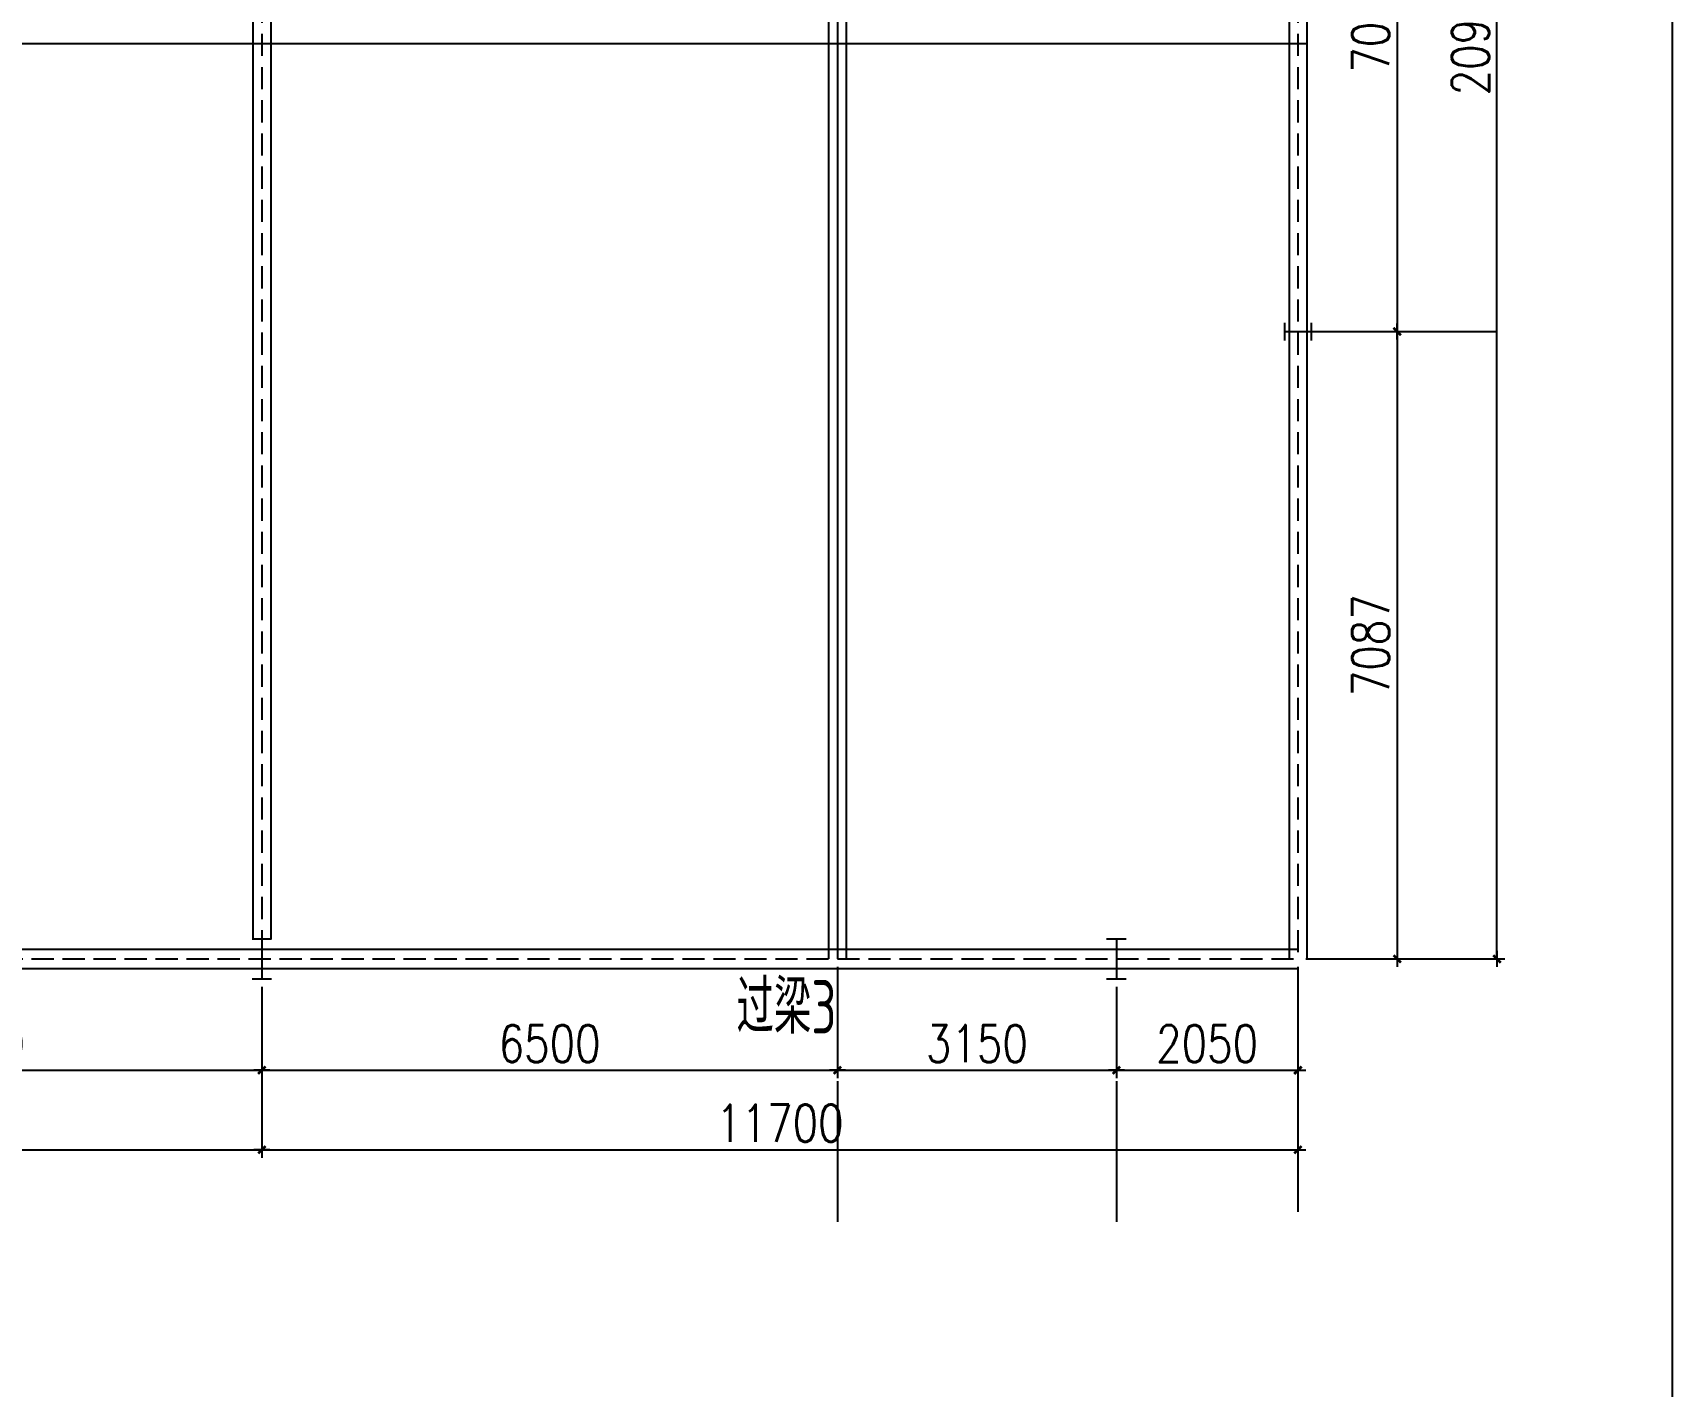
# Model space of a CAD drawing. Header units: millimetres. Extents: x 2287919 to 2522484, y -1845182 to -1736911.
# Drawn here: x 2486123 to 2504637, y -1798552 to -1783263 of the extents above; entities that cross this region are included whole.
import ezdxf

# ---------------------------------------------------------------- set-up
doc = ezdxf.new("R2010")
doc.units = ezdxf.units.MM
doc.header["$LTSCALE"] = 1000
doc.header["$PDMODE"] = 34
for name, pattern in [('DASH', [0.35, 0.25, -0.1]), ('DASHED2', [0.375, 0.25, -0.125]), ('H1', [0.375, 0.25, -0.125])]:
    doc.linetypes.add(name, pattern=pattern)
doc.styles.add('DIM_FONT', font='simplex.shx', dxfattribs={"width": 0.8, "bigfont": 'hztxt.shx'})
doc.styles.add('TSSD_Label', font='Tssdeng.shx', dxfattribs={"width": 0.7, "bigfont": 'hztxt.shx'})
doc.dimstyles.new('WGH(1)', dxfattribs={"dimscale": 1.2, "dimtxt": 100, "dimasz": 0.5, "dimexe": 75, "dimexo": 75, "dimgap": 75, "dimtad": 1, "dimdec": 0, "dimzin": 0, "dimdsep": 46, "dimtxsty": 'DIM_FONT', "dimblk1": '_DIMX', "dimblk2": '_DIMX', "dimsah": 1, "dimcen": 0.09, "dimclrd": 3, "dimclre": 3, "dimclrt": 7, "dimadec": 0, "dimazin": 0, "dimtfac": 1, "dimtdec": 0, "dimtix": 1, "dimtmove": 2, "dimatfit": 3, "dimldrblk": '_DIMX', "dimfxl": 1, "dimtolj": 1, "dimtzin": 0, "dimarcsym": 0})

# ---------------------------------------------------------------- blocks, each defined once
blk = doc.blocks.new('_DIMX')
blk.add_line((-150, 0), (150, 0))
at = {"const_width": 50}
blk.add_lwpolyline([(-70, -70), (70, 70)], dxfattribs=at)
blk = doc.blocks.new('*D1690')
at = {"color": 3, "lineweight": -2}
for p, q in [((2495210, -1793815), (2495210, -1795072)), ((2488710, -1794040), (2488710, -1795072)), ((2488711, -1794982), (2495209, -1794982))]:
    blk.add_line(p, q, dxfattribs=at)
at = {"layer": 'Defpoints', "color": 0}
for p in [(2495210, -1793725), (2488710, -1793950), (2495210, -1794982)]:
    blk.add_point(p, dxfattribs=at)
at = {"color": 3, "lineweight": -2, "xscale": 0.6, "yscale": 0.6, "zscale": 0.6, "rotation": 180}
blk.add_blockref('_DIMX', (2488710, -1794982), dxfattribs=at)
at = {"color": 3, "lineweight": -2, "xscale": 0.6, "yscale": 0.6, "zscale": 0.6}
blk.add_blockref('_DIMX', (2495210, -1794982), dxfattribs=at)
at = {"color": 7, "insert": (2491960, -1794682), "char_height": 420, "attachment_point": 5, "style": 'DIM_FONT'}
blk.add_mtext('\\A1;6500', dxfattribs=at)
blk = doc.blocks.new('*D1691')
at = {"color": 3, "lineweight": -2}
for p, q in [((2500410, -1793815), (2500410, -1795072)), ((2498360, -1794317), (2498360, -1795072)), ((2498361, -1794982), (2500409, -1794982))]:
    blk.add_line(p, q, dxfattribs=at)
at = {"layer": 'Defpoints', "color": 0}
for p in [(2500410, -1793725), (2498360, -1794227), (2500410, -1794982)]:
    blk.add_point(p, dxfattribs=at)
at = {"color": 3, "lineweight": -2, "xscale": 0.6, "yscale": 0.6, "zscale": 0.6, "rotation": 180}
blk.add_blockref('_DIMX', (2498360, -1794982), dxfattribs=at)
at = {"color": 3, "lineweight": -2, "xscale": 0.6, "yscale": 0.6, "zscale": 0.6}
blk.add_blockref('_DIMX', (2500410, -1794982), dxfattribs=at)
at = {"color": 7, "insert": (2499385, -1794682), "char_height": 420, "attachment_point": 5, "style": 'DIM_FONT'}
blk.add_mtext('\\A1;2050', dxfattribs=at)
blk = doc.blocks.new('*D1692')
at = {"color": 3, "lineweight": -2}
for p, q in [((2500500, -1772775), (2502748, -1772775)), ((2502658, -1793724), (2502658, -1772775)), ((2500500, -1793725), (2502748, -1793725))]:
    blk.add_line(p, q, dxfattribs=at)
at = {"layer": 'Defpoints', "color": 0}
for p in [(2500410, -1772775), (2502658, -1772775), (2500410, -1793725)]:
    blk.add_point(p, dxfattribs=at)
at = {"color": 3, "lineweight": -2, "xscale": 0.6, "yscale": 0.6, "zscale": 0.6}
for p, rotation in [((2502658, -1772775), 90), ((2502658, -1793725), 270)]:
    blk.add_blockref('_DIMX', p, dxfattribs=dict(at, rotation=rotation))
at = {"color": 7, "insert": (2502358, -1783250), "char_height": 420, "attachment_point": 5, "rotation": 90, "style": 'DIM_FONT'}
blk.add_mtext('\\A1;20950', dxfattribs=at)
blk = doc.blocks.new('*D1688')
at = {"color": 3, "lineweight": -2}
for p, q in [((2500650, -1779638), (2501621, -1779638)), ((2501531, -1779638), (2501531, -1786637)), ((2500500, -1786638), (2501621, -1786638))]:
    blk.add_line(p, q, dxfattribs=at)
at = {"layer": 'Defpoints', "color": 0}
for p in [(2500560, -1779638), (2500410, -1786638), (2501531, -1786638)]:
    blk.add_point(p, dxfattribs=at)
at = {"color": 3, "lineweight": -2, "xscale": 0.6, "yscale": 0.6, "zscale": 0.6}
for p, rotation in [((2501531, -1779638), 90), ((2501531, -1786638), 270)]:
    blk.add_blockref('_DIMX', p, dxfattribs=dict(at, rotation=rotation))
at = {"color": 7, "insert": (2501231, -1783138), "char_height": 420, "attachment_point": 5, "rotation": 90, "style": 'DIM_FONT'}
blk.add_mtext('\\A1;7000', dxfattribs=at)
blk = doc.blocks.new('*D1689')
at = {"color": 3, "lineweight": -2}
for p, q in [((2500500, -1786638), (2501621, -1786638)), ((2501531, -1786638), (2501531, -1793724)), ((2500853, -1793725), (2501621, -1793725))]:
    blk.add_line(p, q, dxfattribs=at)
at = {"layer": 'Defpoints', "color": 0}
for p in [(2500410, -1786638), (2500763, -1793725), (2501531, -1793725)]:
    blk.add_point(p, dxfattribs=at)
at = {"color": 3, "lineweight": -2, "xscale": 0.6, "yscale": 0.6, "zscale": 0.6}
for p, rotation in [((2501531, -1786638), 90), ((2501531, -1793725), 270)]:
    blk.add_blockref('_DIMX', p, dxfattribs=dict(at, rotation=rotation))
at = {"color": 7, "insert": (2501231, -1790181), "char_height": 420, "attachment_point": 5, "rotation": 90, "style": 'DIM_FONT'}
blk.add_mtext('\\A1;7087', dxfattribs=at)
blk = doc.blocks.new('*D1698')
at = {"color": 3, "lineweight": -2}
for p, q in [((2482210, -1793815), (2482210, -1795072)), ((2488710, -1794459), (2488710, -1795072)), ((2482211, -1794982), (2488709, -1794982))]:
    blk.add_line(p, q, dxfattribs=at)
at = {"layer": 'Defpoints', "color": 0}
for p in [(2482210, -1793725), (2488710, -1794369), (2488710, -1794982)]:
    blk.add_point(p, dxfattribs=at)
at = {"color": 3, "lineweight": -2, "xscale": 0.6, "yscale": 0.6, "zscale": 0.6, "rotation": 180}
blk.add_blockref('_DIMX', (2482210, -1794982), dxfattribs=at)
at = {"color": 3, "lineweight": -2, "xscale": 0.6, "yscale": 0.6, "zscale": 0.6}
blk.add_blockref('_DIMX', (2488710, -1794982), dxfattribs=at)
at = {"color": 7, "insert": (2485460, -1794682), "char_height": 420, "attachment_point": 5, "style": 'DIM_FONT'}
blk.add_mtext('\\A1;6500', dxfattribs=at)
blk = doc.blocks.new('*D1699')
at = {"color": 3, "lineweight": -2}
for p, q in [((2495210, -1793925), (2495210, -1795072)), ((2498360, -1794040), (2498360, -1795072)), ((2495211, -1794982), (2498359, -1794982))]:
    blk.add_line(p, q, dxfattribs=at)
at = {"layer": 'Defpoints', "color": 0}
for p in [(2495210, -1793835), (2498360, -1793950), (2498360, -1794982)]:
    blk.add_point(p, dxfattribs=at)
at = {"color": 3, "lineweight": -2, "xscale": 0.6, "yscale": 0.6, "zscale": 0.6, "rotation": 180}
blk.add_blockref('_DIMX', (2495210, -1794982), dxfattribs=at)
at = {"color": 3, "lineweight": -2, "xscale": 0.6, "yscale": 0.6, "zscale": 0.6}
blk.add_blockref('_DIMX', (2498360, -1794982), dxfattribs=at)
at = {"color": 7, "insert": (2496785, -1794682), "char_height": 420, "attachment_point": 5, "style": 'DIM_FONT'}
blk.add_mtext('\\A1;3150', dxfattribs=at)
blk = doc.blocks.new('*D1877')
at = {"color": 3, "lineweight": -2}
for p, q in [((2475710, -1794040), (2475710, -1795970)), ((2488710, -1794040), (2488710, -1795970)), ((2475711, -1795880), (2488709, -1795880))]:
    blk.add_line(p, q, dxfattribs=at)
at = {"layer": 'Defpoints', "color": 0}
for p in [(2475710, -1793950), (2488710, -1793950), (2488710, -1795880)]:
    blk.add_point(p, dxfattribs=at)
at = {"color": 3, "lineweight": -2, "xscale": 0.6, "yscale": 0.6, "zscale": 0.6, "rotation": 180}
blk.add_blockref('_DIMX', (2475710, -1795880), dxfattribs=at)
at = {"color": 3, "lineweight": -2, "xscale": 0.6, "yscale": 0.6, "zscale": 0.6}
blk.add_blockref('_DIMX', (2488710, -1795880), dxfattribs=at)
at = {"color": 7, "insert": (2482210, -1795580), "char_height": 420, "attachment_point": 5, "style": 'DIM_FONT'}
blk.add_mtext('\\A1;13000', dxfattribs=at)
blk = doc.blocks.new('*D1874')
at = {"color": 3, "lineweight": -2}
for p, q in [((2488710, -1794663), (2488710, -1795970)), ((2500410, -1794663), (2500410, -1795970)), ((2488711, -1795880), (2500409, -1795880))]:
    blk.add_line(p, q, dxfattribs=at)
at = {"layer": 'Defpoints', "color": 0}
for p in [(2488710, -1794573), (2500410, -1794573), (2500410, -1795880)]:
    blk.add_point(p, dxfattribs=at)
at = {"color": 3, "lineweight": -2, "xscale": 0.6, "yscale": 0.6, "zscale": 0.6, "rotation": 180}
blk.add_blockref('_DIMX', (2488710, -1795880), dxfattribs=at)
at = {"color": 3, "lineweight": -2, "xscale": 0.6, "yscale": 0.6, "zscale": 0.6}
blk.add_blockref('_DIMX', (2500410, -1795880), dxfattribs=at)
at = {"color": 7, "insert": (2494560, -1795580), "char_height": 420, "attachment_point": 5, "style": 'DIM_FONT'}
blk.add_mtext('\\A1;11700', dxfattribs=at)

msp = doc.modelspace()

# ---------------------------------------------------------------- linework, layer by layer
for p, q in [((2488609.9, -1772774.7), (2488609.9, -1793499.7)), ((2488809.9, -1772774.7), (2488809.9, -1793499.7)), ((2495109.9, -1772774.7), (2495109.9, -1793724.7)), ((2495209.9, -1772774.7), (2495209.9, -1793724.7)), ((2495309.9, -1772774.7), (2495309.9, -1793724.7)), ((2500309.9, -1772774.7), (2500309.9, -1793724.7)), ((2500509.9, -1772774.7), (2500509.9, -1793724.7)), ((2500259.9, -1786537.7), (2500259.9, -1786737.7)), ((2500559.9, -1786537.7), (2500559.9, -1786737.7)), ((2500259.9, -1786637.7), (2500559.9, -1786637.7)), ((2451809.9, -1793614.7), (2500409.9, -1793614.7)), ((2488599.9, -1793499.7), (2488819.9, -1793499.7)), ((2488709.9, -1793499.7), (2488709.9, -1793949.7)), ((2498249.9, -1793499.7), (2498469.9, -1793499.7)), ((2498359.9, -1793499.7), (2498359.9, -1793949.7)), ((2451809.9, -1793834.7), (2500409.9, -1793834.7)), ((2488599.9, -1793949.7), (2488819.9, -1793949.7)), ((2498249.9, -1793949.7), (2498469.9, -1793949.7))]:
    msp.add_line(p, q)
at = {"linetype": 'DASHED2'}
msp.add_line((2488709.9, -1772774.7), (2488709.9, -1793724.7), dxfattribs=at)
at = {"linetype": 'H1'}
msp.add_line((2500409.9, -1772774.7), (2500409.9, -1793724.7), dxfattribs=at)
at = {"color": 2}
msp.add_line((2500509.9, -1783387.7), (2451459.9, -1783387.7), dxfattribs=at)
at = {"color": 3}
for p, q in [((2501620.7, -1786637.7), (2502658.1, -1786637.7)), ((2495209.9, -1795107.3), (2495209.9, -1796695.6)), ((2498359.9, -1795107.3), (2498359.9, -1796444.7)), ((2498359.9, -1795107.3), (2498359.9, -1796695.6)), ((2500410.5, -1795107.3), (2500410.5, -1796444.7)), ((2500409.9, -1795970), (2500409.9, -1796580))]:
    msp.add_line(p, q, dxfattribs=at)
at = {"linetype": 'DASH'}
msp.add_line((2451809.9, -1793724.7), (2500409.9, -1793724.7), dxfattribs=at)
msp.add_lwpolyline([(2449705.5, -1768081.5), (2504637, -1768081.5), (2504637, -1799252), (2449705.5, -1799252)], close=True)

# ---------------------------------------------------------------- texts
at = {"lineweight": -3, "style": 'TSSD_Label', "width": 0.7}
msp.add_text('过梁3', height=603.54, dxfattribs=at).set_placement((2494070.1, -1794567.5))

# ---------------------------------------------------------------- dimensions: what is measured, and where the dimension line sits
for base, p1, p2, picture, middle in [((2502658.1, -1772774.7), (2500409.9, -1793724.7), (2500409.9, -1772774.7), '*D1692', (2502358.1, -1783249.7)), ((2501530.7, -1786637.7), (2500559.9, -1779637.7), (2500409.9, -1786637.7), '*D1688', (2501230.7, -1783137.7)), ((2501530.7, -1793724.7), (2500409.9, -1786637.7), (2500763.3, -1793724.7), '*D1689', (2501230.7, -1790181.2))]:
    dim = msp.add_linear_dim(base=base, p1=p1, p2=p2, angle=90, dimstyle='WGH(1)', override={"dimtxt": 350})
    dim.commit()
    dim.dimension.update_dxf_attribs({"geometry": picture, "text_midpoint": middle})
for base, p1, p2, picture, middle in [((2488709.9, -1794981.7), (2482209.9, -1793724.7), (2488709.9, -1794368.9), '*D1698', (2485459.9, -1794681.7)), ((2495209.9, -1794981.7), (2488709.9, -1793949.7), (2495209.9, -1793724.7), '*D1690', (2491959.9, -1794681.7)), ((2500409.9, -1794981.7), (2498359.9, -1794227.4), (2500409.9, -1793724.7), '*D1691', (2499384.9, -1794681.7)), ((2488709.9, -1795880), (2475709.9, -1793949.7), (2488709.9, -1793949.7), '*D1877', (2482209.9, -1795580)), ((2498359.9, -1794981.7), (2495209.9, -1793834.7), (2498359.9, -1793949.7), '*D1699', (2496784.9, -1794681.7)), ((2500409.9, -1795880), (2488709.9, -1794573.5), (2500409.9, -1794573.5), '*D1874', (2494559.9, -1795580))]:
    dim = msp.add_linear_dim(base=base, p1=p1, p2=p2, dimstyle='WGH(1)', override={"dimtxt": 350})
    dim.commit()
    dim.dimension.update_dxf_attribs({"geometry": picture, "text_midpoint": middle})

doc.saveas('drawing.dxf')
